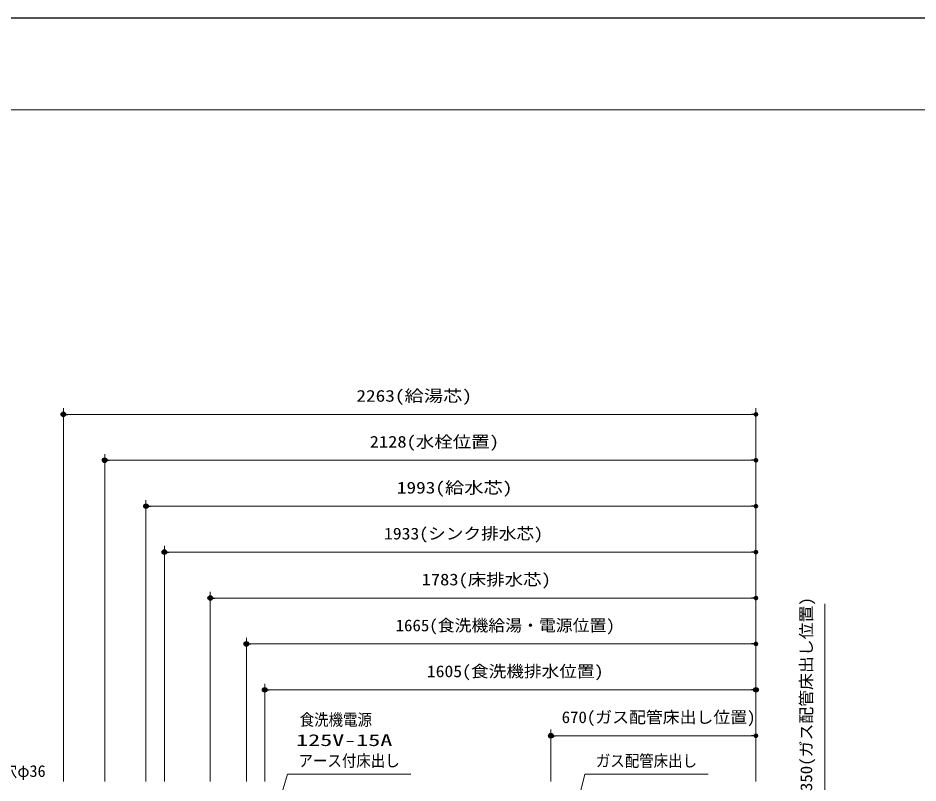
# Model space of a CAD drawing. Units: millimetres, scale not verified. Extents: x -9797 to 9797, y -4555 to 4555.
# Drawn here: x -7735 to -4794, y 1956 to 4455 of the extents above; entities that cross this region are included whole.
import ezdxf
from ezdxf.enums import TextEntityAlignment as Align

# ---------------------------------------------------------------- set-up
doc = ezdxf.new("R2010")
doc.units = ezdxf.units.MM
doc.header["$LTSCALE"] = 30
doc.header["$PDMODE"] = 32
doc.header["$PDSIZE"] = 15
for name, color, linetype, lineweight in [('0-0_0', 7, 'Continuous', 25), ('0-2_寸法ﾚｲﾔｰ', 30, 'Continuous', 13), ('0-3_DEFPOINTS', 7, 'Continuous', 25), ('0-6_図面枠', 3, 'Continuous', 15)]:
    doc.layers.add(name, color=color, linetype=linetype, lineweight=lineweight)
doc.styles.add('ＭＳ ゴシック', font='')
doc.styles.get('ＭＳ ゴシック').set_extended_font_data('MS Gothic')

# ---------------------------------------------------------------- blocks, each defined once
blk = doc.blocks.new('_DOT')
at = {"layer": '0-0_0', "color": 30}
blk.add_line((-15, 0), (-30, 0), dxfattribs=at)
for points in [[(0, 0), (-15, 0), (-14.88, 1.88)], [(0, 0), (-14.88, -1.88), (-15, 0)], [(0, 0), (-14.88, 1.88), (-14.53, 3.73)], [(0, 0), (-14.53, -3.73), (-14.88, -1.88)], [(0, 0), (-14.53, 3.73), (-13.95, 5.52)], [(0, 0), (-13.95, -5.52), (-14.53, -3.73)], [(0, 0), (-13.95, 5.52), (-13.14, 7.23)], [(0, 0), (-13.14, -7.23), (-13.95, -5.52)], [(0, 0), (-13.14, 7.23), (-12.14, 8.82)], [(0, 0), (-12.14, -8.82), (-13.14, -7.23)], [(0, 0), (-12.14, 8.82), (-10.93, 10.27)], [(0, 0), (-10.93, -10.27), (-12.14, -8.82)], [(0, 0), (-10.93, 10.27), (-9.56, 11.56)], [(0, 0), (-9.56, -11.56), (-10.93, -10.27)], [(0, 0), (-9.56, 11.56), (-8.04, 12.66)], [(0, 0), (-8.04, -12.66), (-9.56, -11.56)], [(0, 0), (-8.04, 12.66), (-6.39, 13.57)], [(0, 0), (-6.39, -13.57), (-8.04, -12.66)], [(0, 0), (-6.39, 13.57), (-4.64, 14.27)], [(0, 0), (-4.64, -14.27), (-6.39, -13.57)], [(0, 0), (-4.64, 14.27), (-2.81, 14.73)], [(0, 0), (-2.81, -14.73), (-4.64, -14.27)], [(0, 0), (-2.81, 14.73), (-0.94, 14.97)], [(0, 0), (-0.94, -14.97), (-2.81, -14.73)], [(0, 0), (-0.94, 14.97), (0.94, 14.97)], [(0, 0), (0.94, -14.97), (-0.94, -14.97)], [(0, 0), (0.94, 14.97), (2.81, 14.73)], [(0, 0), (2.81, 14.73), (4.64, 14.27)], [(0, 0), (4.64, 14.27), (6.39, 13.57)], [(0, 0), (6.39, 13.57), (8.04, 12.66)], [(0, 0), (8.04, 12.66), (9.56, 11.56)], [(0, 0), (9.56, 11.56), (10.93, 10.27)], [(0, 0), (10.93, 10.27), (12.14, 8.82)], [(0, 0), (12.14, 8.82), (13.14, 7.23)], [(0, 0), (13.14, 7.23), (13.95, 5.52)], [(0, 0), (13.95, 5.52), (14.53, 3.73)], [(0, 0), (14.53, 3.73), (14.88, 1.88)], [(0, 0), (14.88, 1.88), (15, 0)], [(0, 0), (2.81, -14.73), (0.94, -14.97)], [(0, 0), (4.64, -14.27), (2.81, -14.73)], [(0, 0), (6.39, -13.57), (4.64, -14.27)], [(0, 0), (8.04, -12.66), (6.39, -13.57)], [(0, 0), (9.56, -11.56), (8.04, -12.66)], [(0, 0), (10.93, -10.27), (9.56, -11.56)], [(0, 0), (12.14, -8.82), (10.93, -10.27)], [(0, 0), (13.14, -7.23), (12.14, -8.82)], [(0, 0), (13.95, -5.52), (13.14, -7.23)], [(0, 0), (14.53, -3.73), (13.95, -5.52)], [(0, 0), (14.88, -1.88), (14.53, -3.73)], [(0, 0), (15, 0), (14.88, -1.88)]]:
    blk.add_solid(points, dxfattribs=at)

msp = doc.modelspace()

# ---------------------------------------------------------------- linework, layer by layer
at = {"layer": '0-2_寸法ﾚｲﾔｰ'}
for p, q in [((-7586.56, 1960), (-7586.56, 3180)), ((-5323.56, 1960), (-5323.56, 3180)), ((-5338.56, 3160), (-7571.56, 3160)), ((-7451.56, 1960), (-7451.56, 3030)), ((-5323.56, 1960), (-5323.56, 3030)), ((-5338.56, 3010), (-7436.56, 3010)), ((-7316.56, 1960), (-7316.56, 2880)), ((-5338.56, 2860), (-7301.56, 2860)), ((-5323.56, 1960), (-5323.56, 2880)), ((-7256.56, 1960), (-7256.56, 2730)), ((-5338.56, 2710), (-7241.56, 2710)), ((-5323.56, 1960), (-5323.56, 2730)), ((-7106.56, 1960), (-7106.56, 2580)), ((-5338.56, 2560), (-7091.56, 2560)), ((-5323.56, 1960), (-5323.56, 2580)), ((-5098.56, 1885), (-5098.56, 2541.29)), ((-6988.56, 1960), (-6988.56, 2430)), ((-5323.56, 2280), (-5323.56, 2430)), ((-5338.56, 2410), (-6973.56, 2410)), ((-6928.56, 1960), (-6928.56, 2280)), ((-5323.56, 1960), (-5323.56, 2280)), ((-5338.56, 2260), (-6913.56, 2260)), ((-5993.56, 1960), (-5993.56, 2130)), ((-5323.56, 1960), (-5323.56, 2130)), ((-5338.56, 2110), (-5978.56, 2110))]:
    msp.add_line(p, q, dxfattribs=at)
for points in [[(-6451.67, 1985), (-6854.4, 1985), (-6982.08, 1553.92)], [(-5480.08, 1985), (-5882.81, 1985), (-5987.98, 1554.21)]]:
    msp.add_lwpolyline(points, dxfattribs=at)
at = {"layer": '0-3_DEFPOINTS'}
msp.add_line((2902.77, 4455), (-9697.23, 4455), dxfattribs=at)
for p in [(-7586.56, 3160), (-7451.56, 3010), (-7316.56, 2860), (-7256.56, 2710), (-7106.56, 2560), (-6988.56, 2410), (-6928.56, 2260), (-5323.56, 2260), (-5993.56, 2110)]:
    msp.add_point(p, dxfattribs=at)
at = {"layer": '0-6_図面枠'}
msp.add_lwpolyline([(-9397.23, -4155), (2602.77, -4155), (2602.77, 4155), (-9397.23, 4155)], close=True, dxfattribs=at)

# ---------------------------------------------------------------- block references
at = {"layer": '0-2_寸法ﾚｲﾔｰ', "xscale": 0.5, "yscale": 0.5, "rotation": 180}
for p in [(-7586.56, 3160), (-7451.56, 3010), (-7316.56, 2860), (-7256.56, 2710), (-7106.56, 2560), (-6988.56, 2410), (-6928.56, 2260), (-5993.56, 2110)]:
    msp.add_blockref('_DOT', p, dxfattribs=at)
at = {"layer": '0-2_寸法ﾚｲﾔｰ', "xscale": 0.5, "yscale": 0.5}
for p in [(-5323.56, 3160), (-5323.56, 3010), (-5323.56, 2860), (-5323.56, 2710), (-5323.56, 2560), (-5323.56, 2410), (-5323.56, 2260), (-5323.56, 2110)]:
    msp.add_blockref('_DOT', p, dxfattribs=at)

# ---------------------------------------------------------------- texts
at = {"layer": '0-2_寸法ﾚｲﾔｰ', "style": 'ＭＳ ゴシック'}
for s, height, width, p in [('2263(給湯芯)', 38.48, 1.2, (-6628.97, 3189.74)), ('2128(水栓位置)', 38.48, 1.15, (-6585.47, 3039.74)), ('1993(給水芯)', 38.48, 1.2, (-6496.82, 2889.74)), ('1933(シンク排水芯)', 38.49, 1.1, (-6538.82, 2739.74)), ('1783(床排水芯)', 38.48, 1.15, (-6415.82, 2589.74)), ('1665(食洗機給湯・電源位置)', 38.48, 1.05, (-6500.82, 2439.74)), ('1605(食洗機排水位置)', 38.48, 1.1, (-6398.82, 2289.74)), ('670(ガス配管床出し位置)', 38.48, 1.05, (-5958.37, 2139.74))]:
    msp.add_text(s, height=height, dxfattribs=dict(at, width=width)).set_placement(p, align=Align.BOTTOM_LEFT)
at = {"layer": '0-2_寸法ﾚｲﾔｰ', "style": 'ＭＳ ゴシック', "width": 1.05}
msp.add_text('350(ガス配管床出し位置)', height=38.48, rotation=90, dxfattribs=at).set_placement((-5128.3, 1929.29), align=Align.BOTTOM_LEFT)
at = {"layer": '0-2_寸法ﾚｲﾔｰ', "color": 7, "style": 'ＭＳ ゴシック'}
for s, height, width, p in [('食洗機電源', 38.49, 0.9, (-6814.4, 2131.55)), ('125V-15A', 38.48, 1.5, (-6825.83, 2064.89)), ('アース付床出し', 38.49, 0.9, (-6818.26, 1997.57)), ('ガス配管床出し', 38.49, 0.9, (-5846.62, 1997.15))]:
    msp.add_text(s, height=height, dxfattribs=dict(at, width=width)).set_placement(p, align=Align.BOTTOM_LEFT)
msp.add_text('水栓穴φ36', height=38.48, dxfattribs=at).set_placement((-7894.31, 1963.89), align=Align.BOTTOM_LEFT)

doc.saveas('drawing.dxf')
